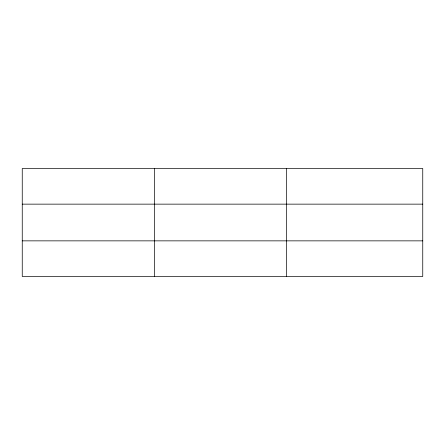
<?xml version="1.0" encoding="UTF-8"?>
<svg xmlns="http://www.w3.org/2000/svg" width="445" height="445" viewBox="0 0 445 445"><rect width="100%" height="100%" fill="white"/><g stroke="black" fill="none" stroke-linecap="round" stroke-linejoin="round"><path stroke-width="0.67" d="M154.415 276.484L154.415 168.516M286.58 276.484L286.58 168.516M422.75 240.856L422.75 276.484L22.25 276.484L22.25 168.516L422.75 168.516L422.75 240.856L22.25 240.856M22.25 204.144L422.75 204.144"/></g></svg>
